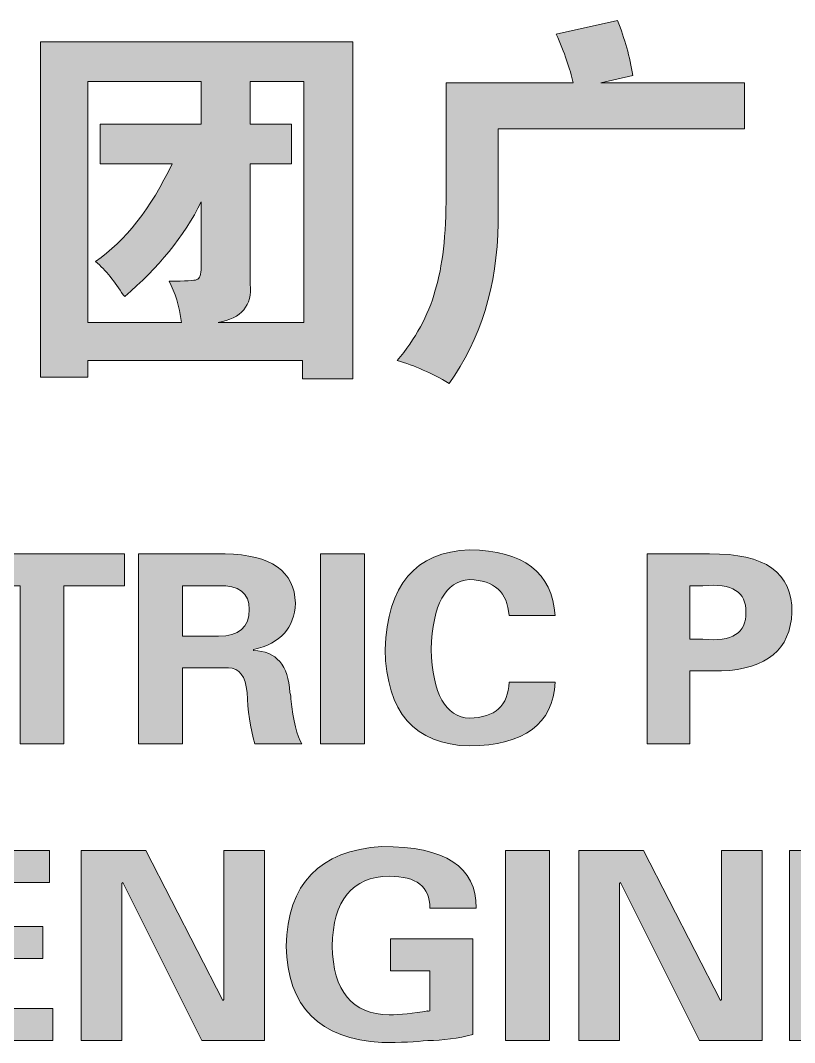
# Model space of a CAD drawing. Extents: x -93062 to 326984, y -142534 to 91021.
# Drawn here: x 308621 to 309246, y -88761 to -87935 of the extents above; entities that cross this region are included whole.
import ezdxf
from ezdxf.enums import TextEntityAlignment as Align

# ---------------------------------------------------------------- set-up
doc = ezdxf.new("R2010")
doc.units = 0
doc.header["$LTSCALE"] = 1000
doc.header["$MEASUREMENT"] = 0
doc.layers.get('0').update_dxf_attribs({"color": 8})
doc.styles.add('TK', font='GEDITXT.SHX', dxfattribs={"width": 0.85, "height": 3.5, "bigfont": 'DXT.SHX'})

# ---------------------------------------------------------------- blocks, each defined once
blk = doc.blocks.new('LOGO_CEEC_2014')
h = blk.add_hatch(color=256)
edge = h.paths.add_edge_path()
edge.add_spline(control_points=[(57.6427, 10.1039), (57.7005, 9.9561), (57.7418, 9.8082), (57.7665, 9.6603), (57.7665, 9.6603), (57.5067, 9.5987), (57.5067, 9.5987), (57.5067, 9.5987), (58.6696, 9.5987), (58.6696, 9.5987), (58.6696, 9.5987), (58.6696, 9.2293), (58.6696, 9.2293), (58.6696, 9.2293), (56.6777, 9.2293), (56.6777, 9.2293), (56.6777, 9.2293), (56.6777, 8.4653), (56.6777, 8.4653), (56.6695, 7.9557), (56.5376, 7.5244), (56.2819, 7.1714), (56.1417, 7.2536), (56.0015, 7.3152), (55.8614, 7.3563), (56.0097, 7.5288), (56.1127, 7.7177), (56.1704, 7.9231), (56.2282, 8.112), (56.2572, 8.3708), (56.2572, 8.6994), (56.2572, 8.6994), (56.2572, 9.5987), (56.2572, 9.5987), (56.2572, 9.5987), (57.2841, 9.5987), (57.2841, 9.5987), (57.2592, 9.7137), (57.2138, 9.8452), (57.148, 9.993), (57.148, 9.993), (57.6427, 10.1039), (57.6427, 10.1039)], knot_values=[0, 0, 0, 0, 1, 1, 1, 2, 2, 2, 3, 3, 3, 4, 4, 4, 5, 5, 5, 6, 6, 6, 7, 7, 7, 8, 8, 8, 9, 9, 9, 10, 10, 10, 11, 11, 11, 12, 12, 12, 13, 13, 13, 14, 14, 14, 14], degree=3, periodic=0)
h = blk.add_hatch(color=256)
edge = h.paths.add_edge_path(flags=16)
edge.add_spline(control_points=[(54.675, 9.611), (54.675, 9.611), (54.675, 9.2663), (54.675, 9.2663), (54.675, 9.2663), (55.009, 9.2663), (55.009, 9.2663), (55.009, 9.2663), (55.009, 8.9459), (55.009, 8.9459), (55.009, 8.9459), (54.675, 8.9459), (54.675, 8.9459), (54.675, 8.9459), (54.675, 7.9724), (54.675, 7.9724), (54.6915, 7.7999), (54.605, 7.6969), (54.4152, 7.6643), (54.4152, 7.6643), (55.1081, 7.6643), (55.1081, 7.6643), (55.1081, 7.6643), (55.1081, 9.611), (55.1081, 9.611), (55.1081, 9.611), (54.675, 9.611), (54.675, 9.611)], knot_values=[0, 0, 0, 0, 1, 1, 1, 2, 2, 2, 3, 3, 3, 4, 4, 4, 5, 5, 5, 6, 6, 6, 7, 7, 7, 8, 8, 8, 9, 9, 9, 9], degree=3, periodic=0)
edge = h.paths.add_edge_path(flags=16)
edge.add_spline(control_points=[(54.2792, 9.2663), (54.2792, 9.2663), (54.2792, 9.611), (54.2792, 9.611), (54.2792, 9.611), (53.3637, 9.611), (53.3637, 9.611), (53.3637, 9.611), (53.3637, 7.6643), (53.3637, 7.6643), (53.3637, 7.6643), (54.1185, 7.6643), (54.1185, 7.6643), (54.1018, 7.7955), (54.0689, 7.9064), (54.0194, 7.997), (54.1513, 7.997), (54.2255, 8.0011), (54.2422, 8.0094), (54.2669, 8.0173), (54.2792, 8.0504), (54.2792, 8.1079), (54.2792, 8.1079), (54.2792, 8.6378), (54.2792, 8.6378), (54.139, 8.3585), (53.9329, 8.1036), (53.6607, 7.8738), (53.6607, 7.8738), (53.6482, 7.8861), (53.6482, 7.8861), (53.5822, 7.9927), (53.508, 8.0833), (53.4256, 8.1572), (53.6646, 8.3215), (53.871, 8.5842), (54.0443, 8.9459), (54.0443, 8.9459), (53.4628, 8.9459), (53.4628, 8.9459), (53.4628, 8.9459), (53.4628, 9.2663), (53.4628, 9.2663), (53.4628, 9.2663), (54.2792, 9.2663), (54.2792, 9.2663)], knot_values=[0, 0, 0, 0, 1, 1, 1, 2, 2, 2, 3, 3, 3, 4, 4, 4, 5, 5, 5, 6, 6, 6, 7, 7, 7, 8, 8, 8, 9, 9, 9, 10, 10, 10, 11, 11, 11, 12, 12, 12, 13, 13, 13, 14, 14, 14, 15, 15, 15, 15], degree=3, periodic=0)
h.paths.add_polyline_path([(52.9802, 9.9314), (55.504, 9.9314), (55.504, 7.2084), (55.0958, 7.2084), (55.0958, 7.3563), (53.3637, 7.3563), (53.3637, 7.2207), (52.9802, 7.2207)])
h = blk.add_hatch(color=256)
edge = h.paths.add_edge_path()
edge.add_spline(control_points=[(56.766, 5.295), (56.7542, 5.483), (56.6477, 5.5797), (56.4469, 5.5854), (56.2518, 5.5741), (56.1484, 5.3862), (56.1366, 5.0211), (56.1484, 4.6615), (56.2518, 4.4764), (56.4469, 4.4653), (56.6536, 4.4707), (56.7601, 4.5675), (56.766, 4.7557), (56.766, 4.7557), (57.1385, 4.7557), (57.1385, 4.7557), (57.1206, 4.4183), (56.8903, 4.2468), (56.4469, 4.2412), (56.0036, 4.2525), (55.7761, 4.5123), (55.7643, 5.0211), (55.782, 5.541), (56.0095, 5.8093), (56.4469, 5.8259), (56.8841, 5.8203), (57.1147, 5.6434), (57.1385, 5.295), (57.1385, 5.295), (56.766, 5.295), (56.766, 5.295)], knot_values=[0, 0, 0, 0, 1, 1, 1, 2, 2, 2, 3, 3, 3, 4, 4, 4, 5, 5, 5, 6, 6, 6, 7, 7, 7, 8, 8, 8, 9, 9, 9, 10, 10, 10, 10], degree=3, periodic=0)
h.paths.add_polyline_path([(55.5969, 4.2579), (55.2424, 4.2579), (55.2424, 5.7928), (55.5969, 5.7928)])
edge = h.paths.add_edge_path(flags=16)
edge.add_spline(control_points=[(54.1262, 5.1289), (54.1262, 5.1289), (54.4188, 5.1289), (54.4188, 5.1289), (54.5842, 5.1289), (54.6671, 5.2008), (54.6671, 5.3448), (54.6671, 5.4776), (54.5842, 5.541), (54.4188, 5.5356), (54.4188, 5.5356), (54.1262, 5.5356), (54.1262, 5.5356), (54.1262, 5.5356), (54.1262, 5.1289), (54.1262, 5.1289)], knot_values=[0, 0, 0, 0, 1, 1, 1, 2, 2, 2, 3, 3, 3, 4, 4, 4, 5, 5, 5, 5], degree=3, periodic=0)
edge = h.paths.add_edge_path()
edge.add_spline(control_points=[(54.1262, 4.2579), (54.1262, 4.2579), (53.7716, 4.2579), (53.7716, 4.2579), (53.7716, 4.2579), (53.7716, 5.7928), (53.7716, 5.7928), (53.7716, 5.7928), (54.472, 5.7928), (54.472, 5.7928), (54.8445, 5.7872), (55.0334, 5.6545), (55.0393, 5.3947), (55.0334, 5.1954), (54.921, 5.0709), (54.7025, 5.0211), (54.7025, 5.0211), (54.7025, 5.0129), (54.7025, 5.0129), (54.8856, 5.0073), (54.9831, 4.8938), (54.9952, 4.6728), (55.0008, 4.6507), (55.0039, 4.634), (55.0039, 4.6229), (55.0216, 4.4404), (55.0511, 4.3187), (55.0927, 4.2579), (55.0927, 4.2579), (54.7115, 4.2579), (54.7115, 4.2579), (54.6758, 4.3906), (54.655, 4.5287), (54.6494, 4.6728), (54.6373, 4.8055), (54.5872, 4.8717), (54.4987, 4.8717), (54.4987, 4.8717), (54.1262, 4.8717), (54.1262, 4.8717), (54.1262, 4.8717), (54.1262, 4.2579), (54.1262, 4.2579)], knot_values=[0, 0, 0, 0, 1, 1, 1, 2, 2, 2, 3, 3, 3, 4, 4, 4, 5, 5, 5, 6, 6, 6, 7, 7, 7, 8, 8, 8, 9, 9, 9, 10, 10, 10, 11, 11, 11, 12, 12, 12, 13, 13, 13, 14, 14, 14, 14], degree=3, periodic=0)
h.paths.add_polyline_path([(52.3278, 5.7928), (53.6577, 5.7928), (53.6577, 5.5356), (53.1699, 5.5356), (53.1699, 4.2579), (52.8154, 4.2579), (52.8154, 5.5356), (52.3278, 5.5356)])
edge = h.paths.add_edge_path()
edge.add_spline(control_points=[(51.9209, 5.295), (51.9091, 5.483), (51.8026, 5.5797), (51.6018, 5.5854), (51.4067, 5.5741), (51.3033, 5.3862), (51.2915, 5.0211), (51.3033, 4.6615), (51.4067, 4.4764), (51.6018, 4.4653), (51.8085, 4.4707), (51.915, 4.5675), (51.9209, 4.7557), (51.9209, 4.7557), (52.2934, 4.7557), (52.2934, 4.7557), (52.2755, 4.4183), (52.0452, 4.2468), (51.6018, 4.2412), (51.1585, 4.2525), (50.931, 4.5123), (50.9192, 5.0211), (50.9369, 5.541), (51.1644, 5.8093), (51.6018, 5.8259), (52.039, 5.8203), (52.2696, 5.6434), (52.2934, 5.295), (52.2934, 5.295), (51.9209, 5.295), (51.9209, 5.295)], knot_values=[0, 0, 0, 0, 1, 1, 1, 2, 2, 2, 3, 3, 3, 4, 4, 4, 5, 5, 5, 6, 6, 6, 7, 7, 7, 8, 8, 8, 9, 9, 9, 10, 10, 10, 10], degree=3, periodic=0)
h.paths.add_polyline_path([(49.6348, 5.7928), (50.7341, 5.7928), (50.7341, 5.5356), (49.9894, 5.5356), (49.9894, 5.1787), (50.681, 5.1787), (50.681, 4.9215), (49.9894, 4.9215), (49.9894, 4.5151), (50.7608, 4.5151), (50.7608, 4.2579), (49.6348, 4.2579)])
h.paths.add_polyline_path([(48.448, 4.2579), (48.448, 5.7928), (48.7936, 5.7928), (48.7936, 4.5151), (49.5029, 4.5151), (49.5029, 4.2579)])
h.paths.add_polyline_path([(47.0835, 5.7928), (48.1828, 5.7928), (48.1828, 5.5356), (47.4381, 5.5356), (47.4381, 5.1787), (48.1297, 5.1787), (48.1297, 4.9215), (47.4381, 4.9215), (47.4381, 4.5151), (48.2095, 4.5151), (48.2095, 4.2579), (47.0835, 4.2579)])
h = blk.add_hatch(color=256)
edge = h.paths.add_edge_path(flags=16)
edge.add_spline(control_points=[(64.8361, 5.1289), (64.8361, 5.1289), (65.1287, 5.1289), (65.1287, 5.1289), (65.2941, 5.1289), (65.377, 5.2008), (65.377, 5.3448), (65.377, 5.4776), (65.2941, 5.541), (65.1287, 5.5356), (65.1287, 5.5356), (64.8361, 5.5356), (64.8361, 5.5356), (64.8361, 5.5356), (64.8361, 5.1289), (64.8361, 5.1289)], knot_values=[0, 0, 0, 0, 1, 1, 1, 2, 2, 2, 3, 3, 3, 4, 4, 4, 5, 5, 5, 5], degree=3, periodic=0)
edge = h.paths.add_edge_path()
edge.add_spline(control_points=[(64.8361, 4.2579), (64.8361, 4.2579), (64.4815, 4.2579), (64.4815, 4.2579), (64.4815, 4.2579), (64.4815, 5.7928), (64.4815, 5.7928), (64.4815, 5.7928), (65.1819, 5.7928), (65.1819, 5.7928), (65.5544, 5.7872), (65.7433, 5.6545), (65.7492, 5.3947), (65.7433, 5.1954), (65.6309, 5.0709), (65.4124, 5.0211), (65.4124, 5.0211), (65.4124, 5.0129), (65.4124, 5.0129), (65.5955, 5.0073), (65.693, 4.8938), (65.7051, 4.6728), (65.7107, 4.6507), (65.7138, 4.634), (65.7138, 4.6229), (65.7315, 4.4404), (65.761, 4.3187), (65.8026, 4.2579), (65.8026, 4.2579), (65.4214, 4.2579), (65.4214, 4.2579), (65.3857, 4.3906), (65.3649, 4.5287), (65.3593, 4.6728), (65.3472, 4.8055), (65.2972, 4.8717), (65.2086, 4.8717), (65.2086, 4.8717), (64.8361, 4.8717), (64.8361, 4.8717), (64.8361, 4.8717), (64.8361, 4.2579), (64.8361, 4.2579)], knot_values=[0, 0, 0, 0, 1, 1, 1, 2, 2, 2, 3, 3, 3, 4, 4, 4, 5, 5, 5, 6, 6, 6, 7, 7, 7, 8, 8, 8, 9, 9, 9, 10, 10, 10, 11, 11, 11, 12, 12, 12, 13, 13, 13, 14, 14, 14, 14], degree=3, periodic=0)
h.paths.add_polyline_path([(63.144, 5.7928), (64.2433, 5.7928), (64.2433, 5.5356), (63.4986, 5.5356), (63.4986, 5.1787), (64.1902, 5.1787), (64.1902, 4.9215), (63.4986, 4.9215), (63.4986, 4.5151), (64.27, 4.5151), (64.27, 4.2579), (63.144, 4.2579)])
h.paths.add_polyline_path([(61.7444, 5.7928), (62.1433, 5.7928), (62.427, 4.6396), (62.4357, 4.6396), (62.7017, 5.7928), (63.0298, 5.7928), (62.6131, 4.2579), (62.2229, 4.2579), (61.9305, 5.4278), (61.6114, 4.2579), (61.2125, 4.2579), (60.8135, 5.7928), (61.1768, 5.7928), (61.425, 4.6396)])
edge = h.paths.add_edge_path(flags=16)
edge.add_spline(control_points=[(59.5379, 5.0211), (59.5379, 4.6507), (59.6767, 4.4653), (59.9545, 4.4653), (60.2264, 4.4653), (60.3625, 4.6507), (60.3625, 5.0211), (60.3625, 5.3972), (60.2264, 5.5854), (59.9545, 5.5854), (59.6767, 5.5854), (59.5379, 5.3972), (59.5379, 5.0211)], knot_values=[0, 0, 0, 0, 1, 1, 1, 2, 2, 2, 3, 3, 3, 4, 4, 4, 4], degree=3, periodic=0)
edge = h.paths.add_edge_path()
edge.add_spline(control_points=[(59.1656, 5.0211), (59.1833, 5.5466), (59.4462, 5.8149), (59.9545, 5.8259), (60.4569, 5.8149), (60.717, 5.5466), (60.7347, 5.0211), (60.717, 4.5123), (60.4569, 4.2525), (59.9545, 4.2412), (59.4403, 4.2525), (59.1774, 4.5123), (59.1656, 5.0211)], knot_values=[0, 0, 0, 0, 1, 1, 1, 2, 2, 2, 3, 3, 3, 4, 4, 4, 4], degree=3, periodic=0)
edge = h.paths.add_edge_path(flags=16)
edge.add_spline(control_points=[(58.2268, 5.104), (58.2504, 5.104), (58.2858, 5.104), (58.3331, 5.104), (58.5695, 5.082), (58.6848, 5.1538), (58.6789, 5.3199), (58.6848, 5.4858), (58.5695, 5.5577), (58.3331, 5.5356), (58.2858, 5.5356), (58.2504, 5.5356), (58.2268, 5.5356), (58.2268, 5.5356), (58.2268, 5.104), (58.2268, 5.104)], knot_values=[0, 0, 0, 0, 1, 1, 1, 2, 2, 2, 3, 3, 3, 4, 4, 4, 5, 5, 5, 5], degree=3, periodic=0)
edge = h.paths.add_edge_path()
edge.add_spline(control_points=[(57.881, 4.2579), (57.881, 4.2579), (57.881, 5.7928), (57.881, 5.7928), (57.881, 5.7928), (58.3862, 5.7928), (58.3862, 5.7928), (58.8355, 5.7982), (59.057, 5.6406), (59.0514, 5.3199), (59.0393, 5.0211), (58.8504, 4.8635), (58.4838, 4.8471), (58.4838, 4.8471), (58.2268, 4.8471), (58.2268, 4.8471), (58.2268, 4.8471), (58.2268, 4.2579), (58.2268, 4.2579), (58.2268, 4.2579), (57.881, 4.2579), (57.881, 4.2579)], knot_values=[0, 0, 0, 0, 1, 1, 1, 2, 2, 2, 3, 3, 3, 4, 4, 4, 5, 5, 5, 6, 6, 6, 7, 7, 7, 7], degree=3, periodic=0)
h = blk.add_hatch(color=256)
edge = h.paths.add_edge_path()
edge.add_spline(control_points=[(66.2694, 2.4254), (66.2694, 2.4254), (66.2694, 2.6824), (66.2694, 2.6824), (66.2694, 2.6824), (66.9343, 2.6824), (66.9343, 2.6824), (66.9343, 2.6824), (66.9343, 1.9109), (66.9343, 1.9109), (66.8159, 1.8778), (66.695, 1.8611), (66.5707, 1.8611), (66.4763, 1.8501), (66.352, 1.8444), (66.1985, 1.8444), (65.6961, 1.8722), (65.4389, 2.132), (65.4271, 2.6244), (65.4389, 3.1275), (65.6961, 3.3961), (66.1985, 3.4292), (66.7127, 3.4292), (66.9666, 3.2633), (66.961, 2.9314), (66.961, 2.9314), (66.5885, 2.9314), (66.5885, 2.9314), (66.5885, 3.1029), (66.4791, 3.1886), (66.2604, 3.1886), (65.959, 3.183), (65.8052, 2.9948), (65.7996, 2.6244), (65.8052, 2.2593), (65.959, 2.074), (66.2604, 2.0686), (66.3492, 2.0686), (66.4524, 2.0796), (66.5707, 2.1017), (66.5648, 2.096), (66.5707, 2.096), (66.5885, 2.1017), (66.5885, 2.1017), (66.5885, 2.4254), (66.5885, 2.4254), (66.5885, 2.4254), (66.2694, 2.4254), (66.2694, 2.4254)], knot_values=[0, 0, 0, 0, 1, 1, 1, 2, 2, 2, 3, 3, 3, 4, 4, 4, 5, 5, 5, 6, 6, 6, 7, 7, 7, 8, 8, 8, 9, 9, 9, 10, 10, 10, 11, 11, 11, 12, 12, 12, 13, 13, 13, 14, 14, 14, 15, 15, 15, 16, 16, 16, 16], degree=3, periodic=0)
h.paths.add_polyline_path([(64.7455, 1.8611), (64.107, 3.1388), (64.0983, 3.1306), (64.0983, 1.8611), (63.7702, 1.8611), (63.7702, 3.3961), (64.2934, 3.3961), (64.9139, 2.1846), (64.9226, 2.1931), (64.9226, 3.3961), (65.2507, 3.3961), (65.2507, 1.8611)])
h.paths.add_polyline_path([(63.5319, 1.8611), (63.1774, 1.8611), (63.1774, 3.3961), (63.5319, 3.3961)])
edge = h.paths.add_edge_path(flags=16)
edge.add_spline(control_points=[(62.0612, 2.7322), (62.0612, 2.7322), (62.3538, 2.7322), (62.3538, 2.7322), (62.5192, 2.7322), (62.6021, 2.8041), (62.6021, 2.9481), (62.6021, 3.0808), (62.5192, 3.1442), (62.3538, 3.1388), (62.3538, 3.1388), (62.0612, 3.1388), (62.0612, 3.1388), (62.0612, 3.1388), (62.0612, 2.7322), (62.0612, 2.7322)], knot_values=[0, 0, 0, 0, 1, 1, 1, 2, 2, 2, 3, 3, 3, 4, 4, 4, 5, 5, 5, 5], degree=3, periodic=0)
edge = h.paths.add_edge_path()
edge.add_spline(control_points=[(62.0612, 1.8611), (62.0612, 1.8611), (61.7066, 1.8611), (61.7066, 1.8611), (61.7066, 1.8611), (61.7066, 3.3961), (61.7066, 3.3961), (61.7066, 3.3961), (62.407, 3.3961), (62.407, 3.3961), (62.7795, 3.3904), (62.9684, 3.2577), (62.9743, 2.9979), (62.9684, 2.7987), (62.856, 2.6742), (62.6375, 2.6244), (62.6375, 2.6244), (62.6375, 2.6162), (62.6375, 2.6162), (62.8206, 2.6105), (62.9181, 2.497), (62.9302, 2.276), (62.9358, 2.2539), (62.9389, 2.2372), (62.9389, 2.2262), (62.9566, 2.0437), (62.9861, 1.922), (63.0277, 1.8611), (63.0277, 1.8611), (62.6465, 1.8611), (62.6465, 1.8611), (62.6108, 1.9939), (62.59, 2.132), (62.5844, 2.276), (62.5723, 2.4087), (62.5223, 2.475), (62.4337, 2.475), (62.4337, 2.475), (62.0612, 2.475), (62.0612, 2.475), (62.0612, 2.475), (62.0612, 1.8611), (62.0612, 1.8611)], knot_values=[0, 0, 0, 0, 1, 1, 1, 2, 2, 2, 3, 3, 3, 4, 4, 4, 5, 5, 5, 6, 6, 6, 7, 7, 7, 8, 8, 8, 9, 9, 9, 10, 10, 10, 11, 11, 11, 12, 12, 12, 13, 13, 13, 14, 14, 14, 14], degree=3, periodic=0)
h.paths.add_polyline_path([(60.3691, 3.3961), (61.4684, 3.3961), (61.4684, 3.1388), (60.7237, 3.1388), (60.7237, 2.782), (61.4153, 2.782), (61.4153, 2.5248), (60.7237, 2.5248), (60.7237, 2.1184), (61.4951, 2.1184), (61.4951, 1.8611), (60.3691, 1.8611)])
h.paths.add_polyline_path([(59.0314, 3.3961), (60.1306, 3.3961), (60.1306, 3.1388), (59.3859, 3.1388), (59.3859, 2.782), (60.0775, 2.782), (60.0775, 2.5248), (59.3859, 2.5248), (59.3859, 2.1184), (60.1573, 2.1184), (60.1573, 1.8611), (59.0314, 1.8611)])
h.paths.add_polyline_path([(58.3056, 1.8611), (57.6671, 3.1388), (57.6584, 3.1306), (57.6584, 1.8611), (57.3303, 1.8611), (57.3303, 3.3961), (57.8535, 3.3961), (58.474, 2.1846), (58.4827, 2.1931), (58.4827, 3.3961), (58.8108, 3.3961), (58.8108, 1.8611)])
h.paths.add_polyline_path([(57.0921, 1.8611), (56.7375, 1.8611), (56.7375, 3.3961), (57.0921, 3.3961)])
edge = h.paths.add_edge_path()
edge.add_spline(control_points=[(55.8077, 2.4254), (55.8077, 2.4254), (55.8077, 2.6824), (55.8077, 2.6824), (55.8077, 2.6824), (56.4726, 2.6824), (56.4726, 2.6824), (56.4726, 2.6824), (56.4726, 1.9109), (56.4726, 1.9109), (56.3543, 1.8778), (56.2333, 1.8611), (56.1091, 1.8611), (56.0146, 1.8501), (55.8904, 1.8444), (55.7368, 1.8444), (55.2344, 1.8722), (54.9772, 2.132), (54.9654, 2.6244), (54.9772, 3.1275), (55.2344, 3.3961), (55.7368, 3.4292), (56.2511, 3.4292), (56.505, 3.2633), (56.4993, 2.9314), (56.4993, 2.9314), (56.1268, 2.9314), (56.1268, 2.9314), (56.1268, 3.1029), (56.0174, 3.1886), (55.7987, 3.1886), (55.4973, 3.183), (55.3435, 2.9948), (55.3379, 2.6244), (55.3435, 2.2593), (55.4973, 2.074), (55.7987, 2.0686), (55.8875, 2.0686), (55.9907, 2.0796), (56.1091, 2.1017), (56.1032, 2.096), (56.1091, 2.096), (56.1268, 2.1017), (56.1268, 2.1017), (56.1268, 2.4254), (56.1268, 2.4254), (56.1268, 2.4254), (55.8077, 2.4254), (55.8077, 2.4254)], knot_values=[0, 0, 0, 0, 1, 1, 1, 2, 2, 2, 3, 3, 3, 4, 4, 4, 5, 5, 5, 6, 6, 6, 7, 7, 7, 8, 8, 8, 9, 9, 9, 10, 10, 10, 11, 11, 11, 12, 12, 12, 13, 13, 13, 14, 14, 14, 15, 15, 15, 16, 16, 16, 16], degree=3, periodic=0)
h.paths.add_polyline_path([(54.2838, 1.8611), (53.6453, 3.1388), (53.6366, 3.1306), (53.6366, 1.8611), (53.3085, 1.8611), (53.3085, 3.3961), (53.8317, 3.3961), (54.4522, 2.1846), (54.4609, 2.1931), (54.4609, 3.3961), (54.789, 3.3961), (54.789, 1.8611)])
h.paths.add_polyline_path([(51.9533, 3.3961), (53.0526, 3.3961), (53.0526, 3.1388), (52.3078, 3.1388), (52.3078, 2.782), (52.9994, 2.782), (52.9994, 2.5248), (52.3078, 2.5248), (52.3078, 2.1184), (53.0793, 2.1184), (53.0793, 1.8611), (51.9533, 1.8611)])
at = {"lineweight": 0}
for points in [[(52.9802, 9.9314), (55.504, 9.9314), (55.504, 7.2084), (55.0958, 7.2084), (55.0958, 7.3563), (53.3637, 7.3563), (53.3637, 7.2207), (52.9802, 7.2207), (52.9802, 9.9314)], [(52.3278, 5.7928), (53.6577, 5.7928), (53.6577, 5.5356), (53.1699, 5.5356), (53.1699, 4.2579), (52.8154, 4.2579), (52.8154, 5.5356), (52.3278, 5.5356), (52.3278, 5.7928)], [(55.5969, 4.2579), (55.2424, 4.2579), (55.2424, 5.7928), (55.5969, 5.7928), (55.5969, 4.2579)], [(51.9533, 3.3961), (53.0526, 3.3961), (53.0526, 3.1388), (52.3078, 3.1388), (52.3078, 2.782), (52.9994, 2.782), (52.9994, 2.5248), (52.3078, 2.5248), (52.3078, 2.1184), (53.0793, 2.1184), (53.0793, 1.8611), (51.9533, 1.8611), (51.9533, 3.3961)], [(54.2838, 1.8611), (53.6453, 3.1388), (53.6366, 3.1306), (53.6366, 1.8611), (53.3085, 1.8611), (53.3085, 3.3961), (53.8317, 3.3961), (54.4522, 2.1846), (54.4609, 2.1931), (54.4609, 3.3961), (54.789, 3.3961), (54.789, 1.8611), (54.2838, 1.8611)], [(57.0921, 1.8611), (56.7375, 1.8611), (56.7375, 3.3961), (57.0921, 3.3961), (57.0921, 1.8611)], [(58.3056, 1.8611), (57.6671, 3.1388), (57.6584, 3.1306), (57.6584, 1.8611), (57.3303, 1.8611), (57.3303, 3.3961), (57.8535, 3.3961), (58.474, 2.1846), (58.4827, 2.1931), (58.4827, 3.3961), (58.8108, 3.3961), (58.8108, 1.8611), (58.3056, 1.8611)], [(59.0314, 3.3961), (60.1306, 3.3961), (60.1306, 3.1388), (59.3859, 3.1388), (59.3859, 2.782), (60.0775, 2.782), (60.0775, 2.5248), (59.3859, 2.5248), (59.3859, 2.1184), (60.1573, 2.1184), (60.1573, 1.8611), (59.0314, 1.8611), (59.0314, 3.3961)]]:
    blk.add_lwpolyline(points, dxfattribs=at)
for points, knots in [([(57.6427, 10.1039), (57.7005, 9.9561), (57.7418, 9.8082), (57.7665, 9.6603), (57.7665, 9.6603), (57.5067, 9.5987), (57.5067, 9.5987), (57.5067, 9.5987), (58.6696, 9.5987), (58.6696, 9.5987), (58.6696, 9.5987), (58.6696, 9.2293), (58.6696, 9.2293), (58.6696, 9.2293), (56.6777, 9.2293), (56.6777, 9.2293), (56.6777, 9.2293), (56.6777, 8.4653), (56.6777, 8.4653), (56.6695, 7.9557), (56.5376, 7.5244), (56.2819, 7.1714), (56.1417, 7.2536), (56.0015, 7.3152), (55.8614, 7.3563), (56.0097, 7.5288), (56.1127, 7.7177), (56.1704, 7.9231), (56.2282, 8.112), (56.2572, 8.3708), (56.2572, 8.6994), (56.2572, 8.6994), (56.2572, 9.5987), (56.2572, 9.5987), (56.2572, 9.5987), (57.2841, 9.5987), (57.2841, 9.5987), (57.2592, 9.7137), (57.2138, 9.8452), (57.148, 9.993), (57.148, 9.993), (57.6427, 10.1039), (57.6427, 10.1039)], [0, 0, 0, 0, 1, 1, 1, 2, 2, 2, 3, 3, 3, 4, 4, 4, 5, 5, 5, 6, 6, 6, 7, 7, 7, 8, 8, 8, 9, 9, 9, 10, 10, 10, 11, 11, 11, 12, 12, 12, 13, 13, 13, 14, 14, 14, 14]), ([(54.2792, 9.2663), (54.2792, 9.2663), (54.2792, 9.611), (54.2792, 9.611), (54.2792, 9.611), (53.3637, 9.611), (53.3637, 9.611), (53.3637, 9.611), (53.3637, 7.6643), (53.3637, 7.6643), (53.3637, 7.6643), (54.1185, 7.6643), (54.1185, 7.6643), (54.1018, 7.7955), (54.0689, 7.9064), (54.0194, 7.997), (54.1513, 7.997), (54.2255, 8.0011), (54.2422, 8.0094), (54.2669, 8.0173), (54.2792, 8.0504), (54.2792, 8.1079), (54.2792, 8.1079), (54.2792, 8.6378), (54.2792, 8.6378), (54.139, 8.3585), (53.9329, 8.1036), (53.6607, 7.8738), (53.6607, 7.8738), (53.6482, 7.8861), (53.6482, 7.8861), (53.5822, 7.9927), (53.508, 8.0833), (53.4256, 8.1572), (53.6646, 8.3215), (53.871, 8.5842), (54.0443, 8.9459), (54.0443, 8.9459), (53.4628, 8.9459), (53.4628, 8.9459), (53.4628, 8.9459), (53.4628, 9.2663), (53.4628, 9.2663), (53.4628, 9.2663), (54.2792, 9.2663), (54.2792, 9.2663)], [0, 0, 0, 0, 1, 1, 1, 2, 2, 2, 3, 3, 3, 4, 4, 4, 5, 5, 5, 6, 6, 6, 7, 7, 7, 8, 8, 8, 9, 9, 9, 10, 10, 10, 11, 11, 11, 12, 12, 12, 13, 13, 13, 14, 14, 14, 15, 15, 15, 15]), ([(54.675, 9.611), (54.675, 9.611), (54.675, 9.2663), (54.675, 9.2663), (54.675, 9.2663), (55.009, 9.2663), (55.009, 9.2663), (55.009, 9.2663), (55.009, 8.9459), (55.009, 8.9459), (55.009, 8.9459), (54.675, 8.9459), (54.675, 8.9459), (54.675, 8.9459), (54.675, 7.9724), (54.675, 7.9724), (54.6915, 7.7999), (54.605, 7.6969), (54.4152, 7.6643), (54.4152, 7.6643), (55.1081, 7.6643), (55.1081, 7.6643), (55.1081, 7.6643), (55.1081, 9.611), (55.1081, 9.611), (55.1081, 9.611), (54.675, 9.611), (54.675, 9.611)], [0, 0, 0, 0, 1, 1, 1, 2, 2, 2, 3, 3, 3, 4, 4, 4, 5, 5, 5, 6, 6, 6, 7, 7, 7, 8, 8, 8, 9, 9, 9, 9]), ([(54.1262, 4.2579), (54.1262, 4.2579), (53.7716, 4.2579), (53.7716, 4.2579), (53.7716, 4.2579), (53.7716, 5.7928), (53.7716, 5.7928), (53.7716, 5.7928), (54.472, 5.7928), (54.472, 5.7928), (54.8445, 5.7872), (55.0334, 5.6545), (55.0393, 5.3947), (55.0334, 5.1954), (54.921, 5.0709), (54.7025, 5.0211), (54.7025, 5.0211), (54.7025, 5.0129), (54.7025, 5.0129), (54.8856, 5.0073), (54.9831, 4.8938), (54.9952, 4.6728), (55.0008, 4.6507), (55.0039, 4.634), (55.0039, 4.6229), (55.0216, 4.4404), (55.0511, 4.3187), (55.0927, 4.2579), (55.0927, 4.2579), (54.7115, 4.2579), (54.7115, 4.2579), (54.6758, 4.3906), (54.655, 4.5287), (54.6494, 4.6728), (54.6373, 4.8055), (54.5872, 4.8717), (54.4987, 4.8717), (54.4987, 4.8717), (54.1262, 4.8717), (54.1262, 4.8717), (54.1262, 4.8717), (54.1262, 4.2579), (54.1262, 4.2579)], [0, 0, 0, 0, 1, 1, 1, 2, 2, 2, 3, 3, 3, 4, 4, 4, 5, 5, 5, 6, 6, 6, 7, 7, 7, 8, 8, 8, 9, 9, 9, 10, 10, 10, 11, 11, 11, 12, 12, 12, 13, 13, 13, 14, 14, 14, 14]), ([(56.766, 5.295), (56.7542, 5.483), (56.6477, 5.5797), (56.4469, 5.5854), (56.2518, 5.5741), (56.1484, 5.3862), (56.1366, 5.0211), (56.1484, 4.6615), (56.2518, 4.4764), (56.4469, 4.4653), (56.6536, 4.4707), (56.7601, 4.5675), (56.766, 4.7557), (56.766, 4.7557), (57.1385, 4.7557), (57.1385, 4.7557), (57.1206, 4.4183), (56.8903, 4.2468), (56.4469, 4.2412), (56.0036, 4.2525), (55.7761, 4.5123), (55.7643, 5.0211), (55.782, 5.541), (56.0095, 5.8093), (56.4469, 5.8259), (56.8841, 5.8203), (57.1147, 5.6434), (57.1385, 5.295), (57.1385, 5.295), (56.766, 5.295), (56.766, 5.295)], [0, 0, 0, 0, 1, 1, 1, 2, 2, 2, 3, 3, 3, 4, 4, 4, 5, 5, 5, 6, 6, 6, 7, 7, 7, 8, 8, 8, 9, 9, 9, 10, 10, 10, 10]), ([(57.881, 4.2579), (57.881, 4.2579), (57.881, 5.7928), (57.881, 5.7928), (57.881, 5.7928), (58.3862, 5.7928), (58.3862, 5.7928), (58.8355, 5.7982), (59.057, 5.6406), (59.0514, 5.3199), (59.0393, 5.0211), (58.8504, 4.8635), (58.4838, 4.8471), (58.4838, 4.8471), (58.2268, 4.8471), (58.2268, 4.8471), (58.2268, 4.8471), (58.2268, 4.2579), (58.2268, 4.2579), (58.2268, 4.2579), (57.881, 4.2579), (57.881, 4.2579)], [0, 0, 0, 0, 1, 1, 1, 2, 2, 2, 3, 3, 3, 4, 4, 4, 5, 5, 5, 6, 6, 6, 7, 7, 7, 7]), ([(54.1262, 5.1289), (54.1262, 5.1289), (54.4188, 5.1289), (54.4188, 5.1289), (54.5842, 5.1289), (54.6671, 5.2008), (54.6671, 5.3448), (54.6671, 5.4776), (54.5842, 5.541), (54.4188, 5.5356), (54.4188, 5.5356), (54.1262, 5.5356), (54.1262, 5.5356), (54.1262, 5.5356), (54.1262, 5.1289), (54.1262, 5.1289)], [0, 0, 0, 0, 1, 1, 1, 2, 2, 2, 3, 3, 3, 4, 4, 4, 5, 5, 5, 5]), ([(58.2268, 5.104), (58.2504, 5.104), (58.2858, 5.104), (58.3331, 5.104), (58.5695, 5.082), (58.6848, 5.1538), (58.6789, 5.3199), (58.6848, 5.4858), (58.5695, 5.5577), (58.3331, 5.5356), (58.2858, 5.5356), (58.2504, 5.5356), (58.2268, 5.5356), (58.2268, 5.5356), (58.2268, 5.104), (58.2268, 5.104)], [0, 0, 0, 0, 1, 1, 1, 2, 2, 2, 3, 3, 3, 4, 4, 4, 5, 5, 5, 5]), ([(55.8077, 2.4254), (55.8077, 2.4254), (55.8077, 2.6824), (55.8077, 2.6824), (55.8077, 2.6824), (56.4726, 2.6824), (56.4726, 2.6824), (56.4726, 2.6824), (56.4726, 1.9109), (56.4726, 1.9109), (56.3543, 1.8778), (56.2333, 1.8611), (56.1091, 1.8611), (56.0146, 1.8501), (55.8904, 1.8444), (55.7368, 1.8444), (55.2344, 1.8722), (54.9772, 2.132), (54.9654, 2.6244), (54.9772, 3.1275), (55.2344, 3.3961), (55.7368, 3.4292), (56.2511, 3.4292), (56.505, 3.2633), (56.4993, 2.9314), (56.4993, 2.9314), (56.1268, 2.9314), (56.1268, 2.9314), (56.1268, 3.1029), (56.0174, 3.1886), (55.7987, 3.1886), (55.4973, 3.183), (55.3435, 2.9948), (55.3379, 2.6244), (55.3435, 2.2593), (55.4973, 2.074), (55.7987, 2.0686), (55.8875, 2.0686), (55.9907, 2.0796), (56.1091, 2.1017), (56.1032, 2.096), (56.1091, 2.096), (56.1268, 2.1017), (56.1268, 2.1017), (56.1268, 2.4254), (56.1268, 2.4254), (56.1268, 2.4254), (55.8077, 2.4254), (55.8077, 2.4254)], [0, 0, 0, 0, 1, 1, 1, 2, 2, 2, 3, 3, 3, 4, 4, 4, 5, 5, 5, 6, 6, 6, 7, 7, 7, 8, 8, 8, 9, 9, 9, 10, 10, 10, 11, 11, 11, 12, 12, 12, 13, 13, 13, 14, 14, 14, 15, 15, 15, 16, 16, 16, 16])]:
    blk.add_open_spline(points, degree=3, knots=knots, dxfattribs=at)
blk = doc.blocks.new('A$C51466E6C')
blk.add_blockref('LOGO_CEEC_2014', (860, 38))
at = {"style": 'TK', "width": 0.85}
for tag, height, p in [('PROJECTNAME', 4.75, (985, 44)), ('PHASE', 4, (1027, 44)), ('DRAWINGNAME', 4.75, (995, 31))]:
    blk.add_attdef(tag, text='', height=height, dxfattribs=at).set_placement(p, align=Align.MIDDLE_CENTER)
for tag, p, height in [('APPROVE', (872, 32.75), 3.5), ('DESIGN', (917, 32.75), 3.5), ('REVIEW1', (872, 25.75), 3.5), ('DRAW', (917, 25.75), 3.5), ('DRAWINGNUMBER', (967, 18.5), 4), ('REVIEW2', (872, 18.75), 3.5), ('PROPORTION', (917, 18.75), 3.5), ('CHECK', (872, 11.75), 3.5), ('DATE', (917, 11.75), 3.5), ('VERSION', (1033, 11.75), 3.5)]:
    blk.add_attdef(tag, p, '', height=height, dxfattribs=at)

msp = doc.modelspace()

# ---------------------------------------------------------------- block references
at = {"xscale": 100, "yscale": 100, "zscale": 100}
msp.add_blockref('A$C51466E6C', (217339.07, -92745.47), dxfattribs=at)

doc.saveas('drawing.dxf')
